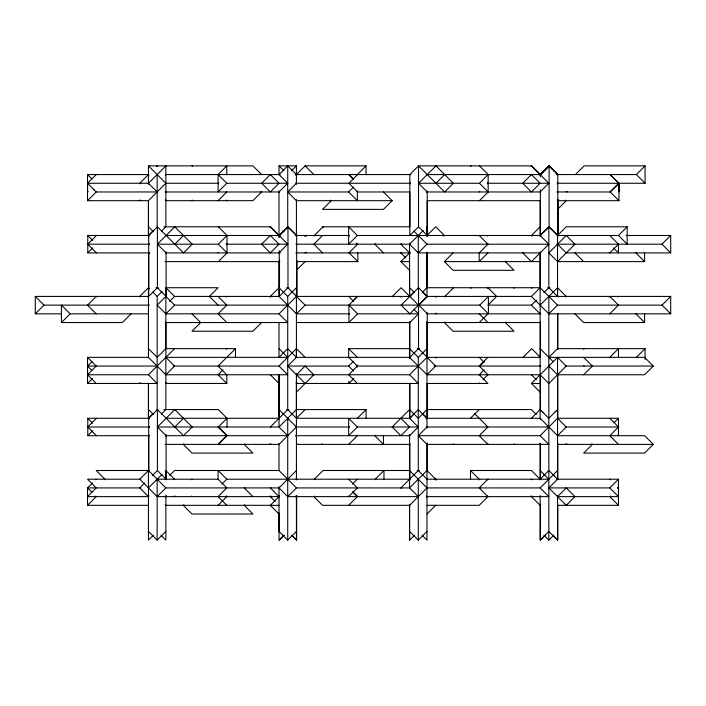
<?xml version="1.0" encoding="UTF-8"?>
<svg xmlns="http://www.w3.org/2000/svg" width="706" height="706" viewBox="0 0 706 706"><rect width="100%" height="100%" fill="white"/><g stroke="black" fill="none" stroke-linecap="round" stroke-linejoin="round"><path stroke-width="1.06" d="M148.454 505.32L87.526 505.32L87.526 487.917L92.424 483.019M173.482 366.052L279.011 366.052L287.721 374.762L165.866 374.762L148.454 357.351L87.526 357.351L87.526 374.762L148.454 374.762L157.156 383.464L87.526 383.464L87.526 366.052L91.877 361.701M218.631 182.722L218.083 183.269L165.866 183.269L148.454 200.68L87.526 200.68L87.526 183.269L96.228 174.567M148.454 418.279L148.454 383.464L148.454 418.279L153.352 413.381M148.454 235.495L148.454 200.68L148.454 235.495L153.352 230.597M148.701 470.505L148.701 435.69L149.24 435.143M148.701 288.807L148.701 252.907L149.24 252.36M162.053 291.525L157.156 296.423L157.156 410.663M148.454 348.649L157.156 357.351L165.866 348.649L165.866 322.536L165.319 321.989M279.011 486.822L279.011 540.134L283.909 535.245M279.558 418.826L279.011 418.279L279.011 374.762L279.011 426.989L287.721 435.69L166.104 435.69L157.403 426.989L174.814 409.577L192.217 426.989L183.516 435.69L157.403 409.577L148.701 418.279L148.701 471.59M279.011 288.807L279.011 261.608M279.011 512.935L279.011 531.433L287.721 540.134L287.721 495.533M296.423 382.378L296.423 418.279L409.577 418.279L418.279 426.989L409.577 435.69L409.03 435.143M305.124 357.351L296.423 348.649L296.423 357.351L287.721 366.052L305.124 383.464M296.423 261.608L357.845 261.608L357.845 252.907M414.475 535.245L409.577 540.134L409.577 505.32L426.989 487.917L540.134 487.917L548.844 496.618L426.989 496.618L426.442 496.071M400.876 418.279L409.577 426.989L400.876 435.69L392.165 426.989L409.577 409.577L409.577 383.464L409.577 418.279L418.279 409.577L426.989 418.279L426.442 418.826M413.928 292.072L409.577 296.423L409.577 243.111M409.824 226.794L409.824 191.97L357.351 191.97M418.279 288.807L418.279 251.813M392.96 296.97L392.412 296.423L401.123 287.721L418.526 305.124L418.526 313.835L409.824 322.536L296.423 322.536M427.527 296.97L422.629 292.072L426.989 287.721L426.989 252.907L426.442 252.36M427.527 236.042L426.989 235.495L426.989 226.794L426.989 236.581M540.134 191.97L548.844 183.269L531.433 165.866L418.526 165.866L418.526 226.794L427.227 235.495L427.227 190.885M479.453 200.68L488.164 191.97L488.164 174.567L479.453 165.866M540.134 288.807L540.134 251.813M553.742 535.245L548.844 540.134L548.844 312.74M558.093 349.188L557.546 348.649L557.546 313.835L557.546 348.649L548.844 357.351L644.587 357.351L653.288 366.052L644.587 374.762L557.546 374.762L548.844 366.052M540.134 305.124L557.546 287.721L557.546 296.423L557.546 200.68L618.968 200.68L618.968 183.269L610.266 174.567M88.065 191.432L87.526 191.97L87.526 174.567L148.454 174.567L149.001 175.106M87.526 200.68L96.228 191.97L157.156 191.97L148.454 183.269L87.526 183.269L88.065 183.816M148.454 174.567L139.753 183.269L140.291 183.816M156.617 166.404L157.156 165.866L157.703 166.404M148.454 183.269L165.866 165.866L166.404 166.404M96.475 252.907L87.773 244.197L96.475 235.495M140.291 200.133L139.753 200.68L139.206 200.133M165.319 175.106L165.866 174.567L280.105 174.567M149.787 235.495L87.773 235.495L87.773 252.907L92.662 248.009M147.907 296.97L148.454 296.423L35.3 296.423L35.3 313.835L44.001 305.124L148.454 305.124L149.001 305.672M165.319 192.517L165.866 191.97L279.011 191.97L287.721 183.269L279.011 174.567L279.011 165.866L296.423 165.866L296.423 184.354M165.319 200.133L165.866 200.68L166.404 200.133M70.115 313.835L61.413 305.124L61.413 322.536L70.115 313.835L148.454 313.835M157.403 226.794L157.403 287.721L148.701 296.423L148.701 235.495L157.403 226.794L183.516 252.907L192.217 244.197L174.814 226.794L157.403 244.197L166.104 252.907L280.353 252.907M161.506 231.144L165.866 226.794L165.866 165.866M191.97 200.68L192.517 200.133M287.721 183.269L226.794 183.269L218.083 191.97L218.083 174.567L226.794 165.866L226.794 174.567M87.773 244.197L148.701 244.197L149.24 243.658M218.083 200.68L226.794 191.97L226.247 191.432M165.566 253.445L166.104 252.907M174.814 244.197L183.516 235.495M149.54 288.807L148.454 287.721L139.753 296.423L140.291 296.97M131.042 313.835L122.341 322.536L61.413 322.536M148.454 305.124L149.001 304.586M165.319 288.26L165.866 287.721L218.083 287.721L209.382 296.423L218.083 305.124M279.011 174.567L287.721 165.866L296.423 174.567M96.228 383.464L87.526 374.762L96.228 366.052L87.526 357.351M291.525 170.755L296.423 165.866M87.526 374.762L88.065 374.215M157.403 244.197L218.331 244.197L227.041 235.495L218.331 226.794M87.526 383.464L92.424 378.566M169.669 301.321L174.567 296.423L279.011 296.423L296.423 313.835L348.649 313.835L349.188 314.373M218.083 252.907L218.631 252.36M226.247 244.744L226.794 244.197L287.721 244.197L279.011 252.907M295.876 175.106L305.124 165.866L366.052 165.866L366.052 174.567M174.567 305.124L165.866 296.423L157.156 305.124L165.866 313.835L174.567 305.124L287.721 305.124M383.464 191.97L392.165 200.68L296.423 200.68L287.721 191.97L296.423 183.269L409.824 183.269L410.362 183.816M218.331 261.608L227.041 252.907L227.041 235.495M270.01 227.332L270.557 226.794L279.805 236.042M278.473 236.042L287.721 226.794L287.721 165.866M96.475 435.69L87.773 426.989L96.475 418.279M278.72 236.042L287.969 226.794L296.67 235.495L296.67 296.423L287.969 287.721L287.969 226.794M279.505 235.495L288.207 226.794M140.291 382.917L139.753 383.464L139.206 382.917M148.454 374.762L174.567 348.649M226.247 296.97L226.794 296.423M149.787 418.279L87.773 418.279L87.773 435.69L92.662 430.792M357.351 174.567L366.052 165.866M296.123 236.042L296.67 235.495M357.598 174.567L348.896 183.269L357.598 191.97M296.37 236.042L296.917 235.495L296.37 234.948M165.866 374.762L174.567 366.052L165.319 356.804M287.721 191.97L348.649 191.97L353.547 187.081M279.805 261.061L279.258 261.608L165.019 261.608M296.123 244.744L296.67 244.197L409.577 244.197L418.279 252.907L540.134 252.907L540.134 419.373M304.833 236.042L305.371 235.495L305.919 236.042M305.071 236.042L305.619 235.495L306.166 236.042M165.319 382.917L165.866 383.464L166.404 382.917M323.03 226.794L314.32 235.495L314.867 236.042M322.536 235.495L313.835 244.197L322.536 252.907M306.166 252.36L305.619 252.907L305.071 252.36M269.763 296.97L279.011 287.721L287.721 296.423L287.721 409.577L296.423 418.279L305.124 409.577M296.97 269.771L305.124 261.608M95.681 479.753L96.228 479.206M161.506 413.928L165.866 409.577L165.866 287.721L174.567 296.423M226.247 349.188L226.794 348.649M87.773 426.989L148.701 426.989L149.24 426.442M287.969 287.721L279.258 296.423L279.258 250.727M104.391 479.753L104.929 479.206L96.228 470.505L149.54 470.505M235.495 357.351L235.495 348.649L218.083 366.052L226.794 374.762L226.794 383.464L165.866 383.464M261.608 322.536L252.907 331.238L191.97 331.238L200.68 322.536L191.97 313.835M287.721 296.423L296.423 287.721L296.423 357.351L287.721 348.649L279.011 357.351L279.011 322.536M87.526 505.32L96.228 496.618L95.681 496.071M222.981 369.865L218.083 374.762L226.794 383.464M165.866 313.835L279.011 313.835L296.423 296.423L410.91 296.423M357.351 235.495L348.649 244.197L348.649 226.794L357.351 235.495L540.134 235.495L548.844 244.197L531.433 261.608L522.731 252.907L523.278 252.36M392.165 200.68L383.464 209.382L322.536 209.382L331.238 200.68L330.699 200.133M409.824 183.269L410.362 182.722M165.566 436.237L166.104 435.69M174.814 426.989L183.516 418.279M348.896 252.907L357.598 244.197L356.512 243.111M540.381 191.97L427.227 191.97L418.526 183.269L435.937 165.866L453.34 183.269L444.639 191.97L418.526 165.866L409.824 174.567L409.824 235.495L418.526 226.794M349.682 252.36L349.143 252.907L357.845 261.608M296.423 313.835L305.124 305.124L418.526 305.124M287.721 418.279L287.721 496.618L296.423 487.917L409.577 487.917L418.279 496.618L287.721 496.618L279.011 487.917L165.866 487.917L148.454 470.505L139.753 479.206L157.156 496.618L279.011 496.618M375.301 243.658L374.762 244.197L383.464 252.907M426.689 192.517L427.227 191.97M435.937 183.269L444.639 174.567M144.642 483.019L139.753 487.917L148.454 496.618L149.001 496.071M183.816 443.853L183.269 444.392L191.97 453.093L252.907 453.093L244.197 444.392L244.744 443.853M152.505 475.403L157.403 470.505L157.403 409.577M148.454 487.917L162.053 474.317M165.319 471.052L165.866 470.505L174.567 479.206L174.02 479.753M165.319 479.753L165.866 479.206L165.866 470.505M169.669 475.403L174.567 470.505L279.011 470.505L296.423 487.917M279.011 366.052L296.423 348.649M401.414 243.658L400.876 244.197L410.124 253.445M163.933 409.577L218.331 409.577L227.041 418.279L218.331 426.989L227.041 435.69L218.331 444.392M157.156 496.618L165.866 487.917M352.453 301.321L357.351 296.423M400.876 252.907L401.414 252.36M409.577 244.197L423.176 230.597M414.175 309.484L418.526 313.835L357.598 313.835L348.896 322.536L348.896 305.124L357.598 296.423M165.319 497.165L166.404 496.071M218.083 444.392L226.794 435.69L218.083 426.989M279.558 382.917L279.011 383.464L270.31 374.762M348.649 313.835L349.188 313.287M409.577 270.31L400.876 261.608L410.124 252.36M426.989 235.495L435.69 226.794L444.392 235.495L443.853 236.042M418.526 183.269L479.453 183.269L488.164 174.567M175.106 496.071L174.567 496.618L174.02 496.071M191.432 479.753L191.97 479.206M548.844 244.197L426.989 244.197L418.279 252.907L418.279 235.495M479.206 191.97L479.753 191.432M487.369 183.816L487.917 183.269L548.844 183.269M426.442 253.445L427.527 252.36M297.217 382.917L296.67 383.464L296.123 382.917M153.352 535.245L148.454 540.134L148.454 470.505M183.816 504.781L183.269 505.32L191.97 514.03L252.907 514.03L244.197 505.32L244.744 504.781M296.423 392.165L313.835 374.762L305.124 366.052L296.423 374.762L409.577 374.762L418.279 383.464L296.423 383.464M148.454 531.433L157.156 540.134L165.866 531.433M287.721 409.577L270.31 426.989L270.857 427.527M400.328 296.97L400.876 296.423L401.414 296.97M531.133 166.404L531.68 165.866L540.381 174.567L540.381 176.738M221.896 484.104L226.794 479.206L409.577 479.206L410.124 479.753M505.867 261.061L505.32 261.608L514.03 270.31L453.093 270.31L444.392 261.608L453.093 252.907M418.526 287.721L401.123 305.124L409.824 313.835L427.227 296.423L418.526 287.721L418.526 348.649L409.824 357.351L295.337 357.351M270.857 443.853L270.31 444.392L269.763 443.853M287.721 366.052L348.649 366.052L353.547 361.163M539.596 175.106L548.844 165.866L549.93 166.951M540.381 174.567L549.091 165.866L557.793 174.567L557.793 235.495L549.091 226.794L549.091 165.866M540.628 174.567L549.33 165.866L558.04 174.567M218.083 505.32L226.794 496.618L226.247 496.071M349.188 426.442L348.649 426.989L296.423 426.989L279.011 444.392L165.019 444.392M418.279 366.052L357.351 366.052L348.649 374.762L357.351 383.464M487.369 236.042L487.917 235.495M427.474 313.835L418.773 305.124L427.474 296.423M487.369 244.744L487.917 244.197L479.206 235.495M244.744 487.369L244.197 487.917L252.907 496.618M295.876 436.237L296.423 435.69L409.824 435.69L409.277 435.143M348.649 383.464L349.188 382.917M353.794 378.566L348.896 383.464L348.896 381.284M435.637 296.97L436.184 296.423L436.723 296.97M296.97 443.853L296.423 444.392L409.824 444.392M557.246 183.816L557.793 183.269L618.721 183.269L610.019 174.567M453.587 287.721L444.886 296.423L445.433 296.97M436.723 313.287L436.184 313.835L435.637 313.287M575.443 174.567L584.153 165.866L645.081 165.866L645.081 183.269L618.968 183.269L610.266 191.97L556.946 191.97M270.857 487.369L270.31 487.917L279.558 497.165M558.34 200.133L557.793 200.68L557.246 200.133M567.289 191.432L566.741 191.97L566.194 191.432M270.31 496.618L270.857 496.071M279.011 487.917L296.423 470.505M444.939 321.989L444.392 322.536L453.093 331.238L514.03 331.238L505.32 322.536L505.867 321.989M557.546 209.382L566.247 200.68L565.709 200.133M279.558 496.071L270.31 505.32L279.011 514.03M357.351 418.279L366.052 409.577L366.052 418.279M401.414 488.455L400.876 487.917L418.279 470.505L418.279 357.351L426.989 348.649M487.369 288.26L487.917 287.721L496.618 296.423L488.455 304.586M540.134 235.495L548.844 226.794L558.093 236.042M549.091 226.794L540.381 235.495L540.381 189.799M296.37 479.753L296.917 479.206M357.351 426.989L348.649 435.69L348.649 418.279L357.351 426.989L418.279 426.989M409.577 374.762L426.989 357.351L540.381 357.351L540.381 322.536M426.689 357.898L427.227 357.351L427.227 312.74M426.936 357.898L427.474 357.351L427.474 322.536M479.701 305.124L488.402 296.423L488.402 313.835L479.701 305.124L418.773 305.124M295.876 497.165L296.97 496.071M348.649 444.392L357.351 435.69L356.812 435.143M348.896 444.392L349.435 443.853M435.637 357.898L436.184 357.351L436.723 357.898M409.577 357.351L426.989 374.762L435.69 366.052L426.989 357.351M479.206 322.536L487.917 313.835M540.681 261.061L540.134 261.608L444.392 261.608M610.019 191.97L618.721 183.269M513.977 288.26L514.515 287.721M314.373 496.071L313.835 496.618L322.536 505.32L409.577 505.32M375.301 435.143L374.762 435.69L383.464 444.392L383.464 435.69M556.707 174.567L636.38 174.567L645.081 165.866M557.546 261.608L574.958 244.197L566.247 235.495L548.844 252.907L557.546 261.608L644.587 261.608L644.587 252.907M279.258 540.134L284.156 535.245M287.721 540.134L296.423 531.433M531.433 296.423L540.134 287.721L557.546 305.124L661.999 305.124L670.7 296.423L670.7 313.835L548.844 313.835L531.433 296.423L426.989 296.423L426.989 252.907M575.496 252.36L574.958 252.907L583.659 261.608M414.175 413.928L409.824 418.279L409.824 383.464M352.453 484.104L357.351 479.206M487.917 305.124L531.433 305.124L536.331 300.235M543.947 292.619L548.844 287.721L548.844 226.794M487.917 357.351L479.206 366.052L487.917 374.762L483.019 379.66M479.701 366.052L484.051 361.701M348.649 505.32L357.351 496.618L352.453 491.72M418.279 435.69L540.134 435.69L548.844 444.392L426.989 444.392L418.279 435.69L426.989 426.989L548.844 426.989M484.104 369.865L479.206 374.762L487.917 383.464L426.989 383.464M426.989 313.835L540.134 313.835L540.681 313.287M618.474 235.495L627.175 226.794L627.175 244.197L618.474 235.495L557.546 235.495L566.247 226.794L627.175 226.794M479.206 383.464L479.753 382.917M540.681 321.989L540.134 322.536L426.989 322.536M557.546 305.124L548.844 313.835L548.844 296.423L670.7 296.423M565.709 296.97L566.247 296.423L557.546 287.721M609.772 235.495L618.474 244.197L609.772 252.907L609.225 252.36M522.978 357.351L531.68 348.649L540.381 357.351M470.505 418.279L479.206 409.577M636.424 252.36L635.885 252.907L644.587 261.608M453.093 444.392L453.64 443.853M548.844 357.351L549.383 356.812M434.005 366.052L540.134 366.052L540.681 365.514M609.225 296.97L609.772 296.423L618.474 305.124L609.772 313.835M557.546 244.197L661.999 244.197L670.7 235.495L670.7 252.907L566.247 252.907L556.999 243.658M435.143 479.753L435.69 479.206M540.681 391.627L540.134 392.165L531.433 383.464L557.546 357.351L566.247 366.052L548.844 383.464L540.134 374.762M617.935 296.97L618.474 296.423M435.39 479.753L435.937 479.206L436.476 479.753M426.442 497.165L426.989 496.618M583.606 349.188L584.153 348.649M426.989 514.03L435.69 505.32M531.433 418.279L540.134 409.577L548.844 418.279L557.546 409.577M636.424 313.287L635.885 313.835L644.587 322.536L644.587 313.835M409.577 531.433L418.279 540.134L426.989 531.433M478.668 479.753L479.206 479.206M514.03 444.392L514.568 443.853M583.659 374.762L592.36 366.052L583.659 357.351M487.917 479.206L479.206 487.917L487.917 496.618L479.206 505.32L426.989 505.32M555.366 411.757L555.913 411.21M487.617 479.753L488.164 479.206M540.134 435.69L557.546 418.279L618.474 418.279L618.474 435.69L617.935 435.143M540.681 443.853L540.134 444.392L539.596 443.853M425.894 418.279L540.134 418.279L557.546 435.69L566.247 426.989L557.546 418.279M636.38 357.351L645.081 348.649L557.546 348.649M530.894 479.753L531.433 479.206L531.98 479.753M566.794 443.853L566.247 444.392L565.709 443.853M539.596 479.753L548.844 470.505L558.093 479.753M531.433 496.618L531.98 496.071M540.134 487.917L557.546 470.505M548.844 487.917L609.772 487.917L618.474 496.618L557.546 496.618L566.247 487.917L574.958 496.618L566.247 505.32L548.844 487.917L557.546 479.206L557.546 357.351M614.123 422.629L618.474 418.279M540.681 504.781L540.134 505.32L530.894 496.071M609.772 418.279L618.474 426.989L609.772 435.69L618.474 444.392M618.174 427.527L618.721 426.989L618.174 426.442M545.279 535.245L540.381 540.134L540.381 504.234M609.772 487.917L618.474 479.206L556.46 479.206M557.546 435.69L644.587 435.69L653.288 444.392L644.587 453.093L583.659 453.093L592.36 444.392L591.822 443.853M610.319 496.071L609.772 496.618L618.474 505.32L618.474 479.206M617.935 488.455L618.474 487.917L617.935 487.369L618.474 487.917M618.174 488.455L618.721 487.917L618.174 487.369M148.454 184.354L148.454 165.866L252.907 165.866L261.608 174.567M295.337 174.567L410.91 174.567M427.227 174.567L541.476 174.567M165.866 200.68L252.907 200.68L261.608 191.97L261.061 191.432M540.381 200.68L427.227 200.68L427.227 235.495M163.933 226.794L270.31 226.794L287.721 244.197M409.577 226.794L322.536 226.794L323.083 227.332M166.104 235.495L280.353 235.495M295.823 235.495L349.143 235.495M626.09 235.495L670.7 235.495M87.773 252.907L149.787 252.907M295.823 252.907L409.577 252.907M400.876 261.608L409.577 261.608M156.07 287.721L158.25 287.721M286.627 287.721L288.807 287.721M426.989 287.721L540.134 287.721M547.75 287.721L549.93 287.721M35.3 313.835L61.413 313.835M165.866 322.536L287.721 322.536L279.011 313.835M644.587 322.536L583.659 322.536L574.958 313.835M165.866 348.649L235.495 348.649M357.351 366.052L348.649 357.351L348.649 348.649L409.577 348.649L418.279 357.351M417.193 348.649L419.373 348.649M165.866 357.351L287.721 357.351L279.011 348.649M157.156 366.052L87.526 366.052L91.877 370.412M565.162 366.052L653.288 366.052M426.989 374.762L540.381 374.762L540.381 410.663M531.433 383.464L540.134 383.464M286.627 409.577L288.807 409.577M366.052 409.577L296.423 409.577L279.011 426.989L157.403 426.989M166.104 418.279L279.011 418.279M565.162 426.989L618.474 426.989M87.773 435.69L149.787 435.69M557.546 444.392L653.288 444.392M417.193 470.505L419.373 470.505M470.505 479.206L470.505 470.505L531.433 470.505L540.681 479.753M140.838 479.206L87.526 479.206L96.228 487.917L87.526 496.618L148.454 496.618M226.794 505.32L218.083 496.618L226.794 487.917L218.083 479.206L157.156 479.206L157.156 540.134M426.989 479.206L548.844 479.206L540.134 470.505M140.838 487.917L87.526 487.917L91.877 492.267M279.011 505.32L165.866 505.32L165.319 504.781M557.546 505.32L618.474 505.32M636.38 174.567L645.081 183.269M610.266 191.97L618.968 200.68M661.999 244.197L670.7 252.907M551.015 168.037L552.11 169.122M553.195 170.217L554.281 171.302M555.913 172.935L556.999 174.02M557.246 182.722L557.793 183.269M613.576 248.009L618.474 252.907L618.474 244.197M557.493 200.133L558.04 200.68M661.999 305.124L670.7 313.835M557.493 234.948L558.04 235.495L558.04 199.586M610.019 296.423L610.558 296.97M540.681 227.332L540.134 226.794L531.433 235.495L531.98 236.042M470.505 165.866L471.052 166.404M487.369 182.722L487.917 183.269M479.453 183.269L488.164 191.97M539.596 252.36L540.134 252.907M548.844 287.721L558.093 296.97M610.319 357.898L609.772 357.351L618.474 348.649L618.474 357.351M531.433 287.721L531.98 288.26M487.369 243.658L487.917 244.197L479.206 252.907L479.206 261.608L487.917 252.907L487.369 252.36M531.433 305.124L540.134 313.835M583.606 365.514L584.153 366.052M540.134 348.649L553.195 361.701M557.493 374.215L558.04 374.762M413.928 231.144L426.989 244.197M470.505 287.721L471.052 288.26M348.896 174.567L353.247 178.918M348.649 174.567L353.547 179.465M540.134 366.052L540.681 366.599M479.206 313.835L487.917 322.536M348.649 191.97L357.351 200.68L357.351 190.885M531.433 374.762L536.331 379.66M400.328 252.36L405.765 257.796M557.246 417.74L557.793 418.279L557.793 373.668M305.124 165.866L313.835 174.567M610.019 479.206L610.558 479.753M609.772 479.206L610.319 479.753M542.314 411.757L542.861 412.295M409.577 287.721L414.475 292.619M479.206 357.351L484.104 362.249M536.331 414.475L531.433 409.577L426.989 409.577L418.279 418.279L409.577 409.577M279.011 165.866L283.909 170.755M295.876 182.722L296.423 183.269M348.649 235.495L349.188 236.042M278.473 191.432L279.011 191.97M557.246 478.668L557.793 479.206L557.793 443.306M553.742 475.403L554.281 475.941M556.999 478.668L557.546 479.206M426.936 356.812L427.474 357.351M418.526 348.649L427.227 357.351M543.947 474.317L544.494 474.856M287.721 226.794L296.423 235.495L296.423 199.586M474.317 413.381L487.917 426.989L479.206 435.69L487.917 444.392M296.123 243.658L296.67 244.197M282.824 230.597L283.909 231.683M348.649 296.423L353.547 301.321M487.864 443.853L488.402 444.392M348.896 305.124L357.598 313.835M218.083 174.567L226.794 183.269M296.37 261.061L296.917 261.608M218.083 183.269L218.631 183.816M191.97 165.866L192.517 166.404M226.247 200.133L226.794 200.68M552.895 535.245L557.793 540.134L557.793 505.32M422.338 413.381L427.227 418.279L427.227 383.464M540.134 531.433L540.681 531.98M543.947 535.245L548.844 540.134M296.37 295.876L296.917 296.423L296.917 260.523M296.423 296.423L305.124 305.124M348.649 348.649L357.351 357.351M426.442 426.442L426.989 426.989M470.505 470.505L479.753 479.753M487.617 496.071L488.164 496.618M426.936 443.853L427.474 444.392M148.454 165.866L165.866 183.269M226.247 243.658L226.794 244.197M348.649 366.052L353.547 370.95M218.331 244.197L227.041 252.907M165.319 191.432L165.866 191.97M270.31 296.423L270.857 296.97M436.237 479.753L426.989 470.505L409.577 487.917L409.577 434.605M418.279 470.505L427.527 479.753M426.989 487.917L409.577 470.505L323.03 470.505L314.32 479.206L314.867 479.753M148.454 226.794L153.352 231.683M218.083 296.423L226.794 305.124L218.083 313.835L226.794 322.536M348.649 426.989L349.188 427.527M148.701 235.495L149.24 236.042M87.526 174.567L91.877 178.918M148.701 244.197L149.24 244.744M87.526 183.269L96.228 191.97M93.51 189.252L94.057 189.799M375.795 479.753L375.248 479.206L383.958 470.505L383.958 479.206M422.091 535.245L426.989 540.134L426.989 443.306M321.989 443.853L322.536 444.392M157.403 287.721L166.104 296.423L166.104 251.813M279.011 409.577L296.423 426.989M348.649 479.206L357.351 487.917L348.649 496.618L348.102 496.071M353.494 492.267L354.033 492.806M355.127 493.9L356.212 494.985M357.298 496.071L357.845 496.618M152.805 292.072L157.156 296.423M295.876 435.143L296.423 435.69M87.773 235.495L92.662 240.393M296.123 478.668L296.67 479.206M296.97 479.753L296.423 479.206L296.423 373.668M296.37 496.071L296.917 496.618M96.775 296.97L96.228 296.423L87.526 305.124L96.228 313.835M295.876 496.071L296.423 496.618M269.763 496.071L275.208 501.516M291.772 535.245L294.49 537.963M295.037 538.51L296.67 540.134L296.67 495.533M291.525 535.245L296.423 540.134L296.423 495.533M226.794 479.206L218.083 470.505L218.083 479.206M35.3 296.423L44.001 305.124M148.454 409.577L153.352 414.475M226.494 496.071L227.041 496.618M148.701 426.989L149.24 427.527M191.432 496.071L191.97 496.618M157.403 470.505L166.104 479.206L166.104 434.605M165.319 478.668L166.404 479.753M87.773 418.279L92.662 423.176M165.319 496.071L165.866 496.618M160.968 535.245L165.866 540.134L165.866 495.533M645.081 348.649L645.081 359.53M618.968 183.269L618.968 191.97M557.793 313.835L557.793 348.649M557.546 495.533L557.546 540.134L548.844 531.433L540.134 540.134L540.134 495.533M540.381 443.306L540.381 479.206M540.134 200.68L540.134 236.581M540.134 443.306L540.134 479.206M427.474 443.306L427.474 471.59M427.227 443.306L427.227 471.59M426.989 321.451L426.989 428.074M418.279 479.206L418.279 540.134M409.824 321.451L409.824 357.351M409.824 443.306L409.824 479.206M409.577 269.224L409.577 296.423M409.577 322.536L409.577 358.436M409.577 504.234L409.577 540.134M357.351 364.967L357.351 367.146M279.505 259.429L279.505 288.807M279.258 235.495L279.258 237.675M279.011 190.885L279.011 235.495M279.011 287.721L279.011 296.423M279.011 443.306L279.011 470.505M279.011 495.533L279.011 497.704M227.041 418.279L227.041 426.989M157.156 174.567L157.156 227.879M148.454 287.721L148.454 357.351M270.31 174.567L261.608 183.269L270.31 191.97L279.011 183.269L270.31 174.567M270.31 235.495L261.608 244.197L270.31 252.907L279.011 244.197L270.31 235.495M531.433 174.567L522.731 183.269L531.433 191.97L540.134 183.269L531.433 174.567"/></g></svg>
